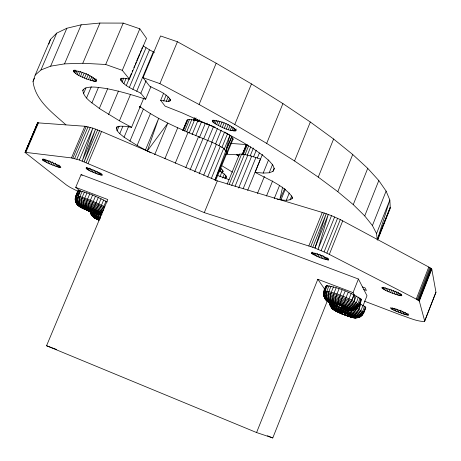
<?xml version="1.0" encoding="UTF-8"?>
<svg xmlns="http://www.w3.org/2000/svg" width="461" height="461" viewBox="0 0 461 461"><rect width="100%" height="100%" fill="white"/><g stroke="black" fill="none" stroke-linecap="round" stroke-linejoin="round"><path stroke-width="0.69" d="M75.437 201.18L75.345 197.043L78.243 190.658C88.5 192.508 98.072 197.343 107.344 201.958M338.414 306.381C337.394 313.728 347.254 312.57 351.368 316.067C357.88 320.493 364.478 313.169 365.273 306.865L359.188 303.424M358.646 306.179L361.338 299.322C350.954 292.562 338.524 287.33 326.313 285.636C318.113 297.806 329.396 304.081 339.503 307.262C348.747 311.745 359.517 312.477 361.338 299.322M96.695 213.725L98.337 214.302L98.377 216.365L99.236 218.543L93.785 217.119L91.912 215.512L90.627 213.403L94.401 214.065L100.567 216.226L100.527 217.972L95.191 216.094L91.912 215.512L94.165 217.621L97.553 219.482C94.488 217.903 90.892 216.013 90.247 212.227L94.228 212.919L94.73 215.131L95.779 216.924L99.029 218.877L93.785 217.119L94.165 217.621L98.81 219.834L99.328 218.583M346.879 309.567L357.771 314.54L360.041 315.958L360.496 316.707C357.033 318.897 352.734 317.877 349.173 316.528L355.201 318.004L358.128 317.462C349.864 312.391 340.316 308.34 330.785 306.709L329.753 304.341L332.341 304.554L336.086 305.614C336.092 307.994 337.216 310.875 339.884 311.227M140.363 107.782L140.173 106.255M355.857 309.031L355.857 308.72C346.257 302.721 335.032 297.91 323.876 296.175L325.754 299.719L327.829 301.442C333.51 301.943 338.685 305.061 343.964 307.141C350.602 310.512 356.094 300.699 354.451 295.126L353.034 292.637L317.819 279.274L256.575 432.545L46.555 345.744L107.77 199.532L75.713 187.362L81.107 174.563L358.428 279.032L367.002 295.755L363.061 305.718M358.024 317.301L356.883 317.704C362.306 317.785 364.53 311.728 365.769 307.395L365.273 306.865M350.331 315.531C355.904 316.425 360.162 309.798 359.119 304.756M276.998 199.135C281.901 199.826 287.583 201.555 292.032 198.743L292.147 196.795C283.066 184.838 267.858 179.49 255.146 172.299L262.43 154.447M340.8 308.369L341.1 311.417L342.972 312.356L343.336 309.314L334.248 306.196L330.174 305.568C333.781 312.206 342.425 313.808 348.96 316.321L343.099 314.321L338.097 311.982M363.741 312.812L365.769 307.395M346.545 309.175C342.437 309.216 333.712 304.571 339.382 307.032M323.945 296.515L323.697 293.882L324.21 290.908C336.426 292.695 348.781 297.99 359.24 304.623L358.698 305.113M100.567 216.226L100.729 215.195L98.337 214.302M80.145 206.58C80.819 206.09 85.844 207.773 83.637 207.709C80.37 207.035 77.016 205.358 75.725 202.074C85.124 203.462 94.056 208.222 102.538 212.509M282.628 187.091L279.775 199.648L284.691 188.595M214.97 179.94L225.706 151.133L229.918 135.361L224.628 131.984L218.94 145.791M101.916 214.722L99.363 214.503L93.877 212.867L97.674 214.325L101.581 214.809L96.574 214.013L89.215 211.282L95.439 196.288M334.19 305.096L334.663 305.268C331.084 303.73 327.546 301.897 325.005 298.935L324.947 298.642C334.865 300.22 344.828 304.485 353.385 309.798L352.06 310.293L349.052 310.178C333.355 304.952 345.416 310.011 350.712 310.305L350.7 310.074C343.48 305.608 335.089 302.013 326.722 300.658L328.912 302.462L336.812 306.19L337.544 303.88M339.261 312.506L340.085 313.036L333.631 309.711L330.785 306.709L332.531 308.882L334.571 310.357L342.154 313.918L342.857 311.705M79.136 190.704C75.863 195.36 74.665 203.641 80.854 206.493M65.9 124.833C52.721 112.801 35.215 100.544 33.042 81.441L35.174 75.114L50.508 39.341L56.72 33.14L66.862 28.242L81.188 24.819L99.91 23.05L123.214 23.102L139.816 28.813L146.523 38.367L129.38 79.096L123.773 78.255L121.946 78.37L120.84 78.831L120.494 79.626C124.804 86.714 133.863 89.388 140.836 93.249L145.659 99.213L150.908 86.697M94.868 217.736L97.265 218.116M75.713 187.362L80.133 190.889C77.748 195.614 75.639 203.555 81.597 206.655M48.872 44.008L50.508 39.341M88.789 210.504L88.61 211.046L89.33 211.357L90.143 209.421L89.215 211.282L80.254 206.903L85.613 209.709L85.193 209.542M96.654 213.944L99.363 214.503L96.222 212.348L89.786 209.386L83.061 206.81L79.01 205.934L80.116 206.937L84.236 209.064L83.124 208.378M342.782 306.536L342.154 308.271L342.788 306.502M347.894 314.264L347.289 315.923L347.79 314.506M364.248 301.091L400.845 315.019C408.561 317.491 416.283 321.392 424.477 321.53L424.702 321.087L419.314 301.102L416.243 299.103L428.782 267.04L340.299 219.574L331.528 215.667L324.204 213.022L217.333 180.873L101.576 131.489L92.811 128.135L84.876 126.251L37.675 122.833L25.125 152.505L66.436 184.999L70.153 187.385L78.387 191.586M417.199 299.61L429.733 267.564L428.782 267.04M418.006 300.071L430.528 268.048L429.733 267.564M418.634 300.48L431.144 268.481L430.528 268.048M419.072 300.826L431.571 268.855L431.144 268.481M419.314 301.102L431.801 269.166L431.571 268.855M424.477 321.53L435.956 292.228L431.801 269.166M424.702 321.087L435.956 292.228M392.42 293.208C409.149 299.201 400.367 293.121 391.182 289.998C374.424 284.011 383.391 290.142 392.42 293.208L393.469 290.539M394.172 293.847L395.227 291.179M395.861 294.423L396.909 291.75M391.746 309.129L390.265 307.815L394.386 308.593L400.609 310.818L406.32 313.376L408.728 315.215L404.551 314.402L395.325 310.898L391.746 309.129L392.271 307.804M397.422 294.913L398.471 292.234M392.749 309.671L393.273 308.346M398.823 295.299L399.606 293.294M393.953 310.265L394.737 308.276M400.01 295.582L400.799 293.571M400.949 295.743L401.468 294.429M395.325 310.898L396.103 308.91M396.817 311.55L397.595 309.556M398.39 312.195L399.174 310.207M399.998 312.823L401.041 310.172M401.594 313.411L402.378 311.423M403.127 313.947L403.905 311.953M404.551 314.402L405.334 312.414M405.824 314.777L406.348 313.445M406.913 315.053L407.432 313.722M407.772 315.22L408.296 313.889M364.276 306.15C363.354 313.682 355.834 320.078 348.787 315.151C338.737 310.149 353.593 316.281 354.261 317.548L358.128 317.462L360.502 316.425M382.451 288.557L382.982 287.22M383.31 289.093L383.834 287.756M384.422 289.71L385.212 287.704M385.753 290.378L386.543 288.373M387.263 291.081L388.053 289.082M388.917 291.801L389.966 289.133M390.651 292.516L391.7 289.848M345.191 291.075L339.296 305.101L333.868 302.848C331.021 298.048 334.536 292.28 336.15 287.739M386.099 191.102L389.833 200.011L390.254 207.335L377.305 240.02L376.533 233.571L372.419 225.55L386.099 191.102L378.804 180.551L367.734 168.351L352.711 154.493L333.603 139.026L310.328 122.021L282.916 103.598L251.464 83.925L216.186 63.22L177.422 41.749L160.578 35.958L143.054 77.679L149.669 86.213C156.89 90.033 165.678 92.897 170.564 99.789L170.484 100.648L168.3 101.472L160.641 100.383L163.678 93.122M348.251 292.332C346.004 296.694 345.168 302.796 340.921 305.793L340.276 305.47L346.182 307.913L349.363 309.896C352.919 310.674 356.814 308.979 358.652 305.833C348.234 299.252 335.965 293.991 323.812 292.188L323.887 292.562M340.258 312.788L340.777 311.475M342.333 308.092L342.765 306.997L340.322 305.539M342.73 308.132L343.163 307.032M341.002 313.175L341.785 311.204M343.318 308.248L343.75 307.153M341.589 313.509L342.108 312.195M341.993 313.78L342.771 311.809M344.073 308.449L344.511 307.349M342.206 313.97L341.324 313.589L342.206 313.97L342.984 312.005M344.984 308.72L345.422 307.625M351.173 293.605C349.029 297.846 347.94 305.101 342.5 306.473M346.015 309.066L346.453 307.965M353.034 292.637L358.428 279.032M376.533 233.571L389.833 200.011L377.369 239.449L390.254 207.335L390.058 208.775L377.709 239.951M343.964 307.141C350.072 307.107 352.008 299.287 353.864 294.844M347.796 314.592L347.26 315.883L348.349 316.292L347.26 315.883L347.94 314.454M347.415 315.768L348.239 314.471M347.721 315.791L348.176 315.871L348.7 314.552M354.123 301.356L356.238 296.014M348.176 315.871L349.496 316.229L350.014 314.903M358.226 297.074C357.206 302.618 351.95 311.192 345.254 307.764M359.77 297.996C358.474 306.698 350.527 312.483 342.765 306.968M360.813 298.757C359.816 304.796 354.826 311.221 348.072 309.515L346.344 308.328M360.018 316.799L362.444 314.707L363.752 312.489L358.871 309.406L360.9 304.272M362.807 305.28C361.603 310.368 357.765 317.71 351.368 316.067M324.544 290.632L326.117 286.684M326.774 285.457C323.236 290.505 322.654 299.097 329.166 301.978C331.995 303.568 335.038 303.056 337.59 304.45L338.599 298.993L342.085 289.86M327.759 285.492C322.366 293.271 325.114 302.641 334.94 303.482L333.868 302.848L334.381 303.286M329.24 285.751C326.29 290.551 324.423 298.999 330.635 302.162M331.171 286.218C328.681 290.862 325.95 298.935 331.684 302.439M256.575 432.545L272.774 437.95L327.477 300.56M333.499 286.886C331.522 291.415 327.944 298.884 332.946 302.814M330.848 303.43L328.912 302.462L329.361 302.623L329.799 301.534M372.419 225.55L364.732 215.915L378.804 180.551M330.549 303.102L330.986 302.007M331.73 303.586L332.168 302.491M332.859 304.076L333.291 302.981M339.042 288.736C337.544 293.363 334.225 298.405 335.637 303.471M333.902 304.548L334.553 302.906M334.824 304.998L335.481 303.35M335.608 305.401L336.259 303.759M336.219 305.752L336.87 304.11M336.639 306.041L337.51 303.851M334.467 305.015L336.87 306.242L337.734 304.064L336.812 306.19M25.044 152.309L71.484 157.921L79.35 160.007L204.292 212.636L312.754 247.269L326.215 213.697L314.938 248.064L326.884 253.147L416.243 299.103M311.659 253.417L311.509 252.72C317.156 253.769 325.218 256.137 328.647 260.004C322.642 259.122 316.816 256.581 311.659 253.417L312.189 252.098M312.23 253.844L312.76 252.519M364.732 215.915L353.259 204.626L337.809 191.684L352.711 154.493M313.036 254.339L313.566 253.02M314.056 254.898L314.851 252.916M315.255 255.503L316.05 253.521M331.528 215.667L318.067 249.274L328.284 214.428L314.938 248.064L312.754 247.269M316.598 256.126L317.658 253.492M318.044 256.76L319.104 254.126M321.167 250.554L334.617 216.947M319.554 257.382L320.614 254.749M321.081 257.976L322.135 255.336M324.135 251.862L337.573 218.26M322.579 258.517L323.634 255.878M323.997 258.996L324.792 257.013M326.884 253.147L340.299 219.574M325.305 259.393L326.094 257.411M326.451 259.704L327.247 257.722M329.321 254.386L342.719 220.848M327.414 259.912L327.938 258.586M328.151 260.01L328.681 258.684M353.259 204.626L367.734 168.351M337.809 191.684L318.257 177.116L333.603 139.026M308.83 245.944L322.285 212.423M310.749 246.572L324.204 213.022M286.333 200.258L289.266 193.009M290.061 199.901L291.675 195.919M292.032 198.743L292.562 197.429M255.146 172.299L263.185 173.082L269.189 172.794L272.699 164.174M269.189 172.794L272.941 171.406L274.278 168.115M266.475 196.052L272.63 180.914M274.22 198.622L279.591 185.374M318.257 177.116L294.544 160.981L310.328 122.021M280.997 199.82L285.319 189.148M238.654 188.036L251.671 156.181L260.442 159.039L247.678 190.324M253.544 156.89L256.27 150.223M243.172 188.733L255.924 157.489M257.319 158.065L259.405 152.96M294.544 160.981L266.683 143.388L282.916 103.598M263.185 173.082L268.527 159.967M257.463 193.487L264.389 176.459M225.948 154.308L226.945 153.957L233.122 139.02L231.664 136.813L229.918 135.361L224.265 149.116M220.035 171.918L221.315 168.801L220.26 167.994M204.292 212.636L217.333 180.873M219.937 176.805L222.623 170.149L221.315 168.801M222.34 173.042L223.107 171.187L222.623 170.149M222.68 178.009L224.305 174.051L219.061 170.374M224.755 178.24L225.838 175.612L224.305 174.051M225.585 178.77L226.391 176.805L225.838 175.612M237.536 155.68L238.055 154.412M227.152 184.204L239.518 154.026L244.434 154.452L251.671 156.181M229.244 184.348L241.645 154.066M242.451 154.21L246.479 144.379M242.273 154.873L246.583 144.351L242.469 154.181M243.339 154.516L247.39 144.627M231.727 185.483L244.434 154.452M245.085 154.475L248.606 145.878M247.194 155.415L250.721 146.794M235.075 186.279L247.805 155.161M250.133 156.002L253.394 148.027M215.114 123.738L212.383 121.474L212.291 120.552C220.663 120.552 230.206 124.505 236.147 130.405L235.969 130.78C228.61 131.264 221.487 127.098 215.114 123.738L216.474 120.448M216.607 124.637L218.237 120.69M218.33 125.571L219.955 121.623M211.789 142.167L217.5 128.319M199.164 173.826L212.164 142.293C187.379 131.955 161.851 122.413 139.902 106.6M220.22 126.498L222.116 121.9M222.231 127.409L224.127 122.805M215.541 143.988L221.24 130.158M203.71 175.174L216.411 144.333L212.164 142.293M224.3 128.262L226.19 123.663M226.363 129.034L228.253 124.435M207.629 177.157L220.3 146.362L216.411 144.333M228.356 129.714L229.981 125.767M221.879 147.52L227.55 133.736M230.229 130.267L231.854 126.314M211.357 178.395L223.723 148.315L220.3 146.362M231.923 130.682L233.278 127.386M266.683 143.388L234.787 124.493L251.464 83.925M233.381 130.947L234.465 128.308M234.568 131.057L235.381 129.074M215.08 179.986L226.478 152.239L223.723 148.315M235.438 130.999L236.257 129.017M226.945 153.957L227.25 153.311L226.852 152.378L232.742 138.046M215.512 180.752L226.881 153.179L226.478 152.239M234.787 124.493L199.077 104.491L216.186 63.22M175.243 163.246L188.036 132.393M193.395 120.402L194.49 117.762M193.516 120.315L194.335 118.339M194.087 120.056L194.905 118.068M189.085 133.212L194.525 120.096L201.434 121.975L212.936 126.285M195.009 120.609L196.109 117.958M196.691 120.747L197.239 119.416M192.07 134.698L197.786 120.897M198.53 121.79L199.354 119.797M195.712 135.799L201.434 121.975M185.771 167.562L198.535 136.698M199.359 137.804L205.358 123.306M206.724 124.303L207.214 123.116M190.059 169.959L203.094 138.421M203.71 138.686L209.427 124.839M212.383 121.474L212.93 120.154M212.965 122.13L213.783 120.148M213.887 122.897L214.976 120.258M194.657 171.849L207.68 140.305M207.802 140.38L213.518 126.527L215.224 127.294M342.788 306.617L342.125 308.225L343.255 308.657L342.679 308.421M154.694 154.694L167.856 123.087L147.284 150.989L137.107 145.486L124.072 137.199L119.756 133.69L117.129 130.745L116.299 128.463L117.134 126.481M164.894 158.699L177.721 127.818M182.798 130.4L187.108 120.021L189.552 119.422L194.525 120.096M182.896 130.475L186.924 120.77M183.403 130.624L187.99 119.566M184.682 131.166L189.552 119.422M186.596 132.03L191.753 119.601M225.706 151.133L231.664 136.813L225.757 151.185L226.852 152.378M199.077 104.491L159.898 83.631L177.422 41.749M137.107 145.486L150.436 113.613M163.701 101.045L166.185 95.093M145.446 150.032L158.682 118.31L147.284 150.989L150.989 152.845M166.277 101.414L168.213 96.775M168.3 101.472L169.688 98.147M169.717 101.213L170.535 99.248M96.58 173.705C113.4 179.294 89.204 167.199 86.069 167.977C87.774 170.835 93.318 172.057 96.58 173.705L97.404 171.74M143.653 98.435L131.558 127.299L119.422 120.805L130.515 94.413M132.866 89.336L149.473 49.828L143.043 45.806M97.928 174.195L98.752 172.23M89.647 193.966C88.333 198.316 84.311 203.647 86.547 208.32L98.331 213.524L101.835 213.241C93.785 209.087 85.262 204.592 76.307 203.22C79.004 207.928 85.026 208.418 89.215 211.282M117.129 130.745L119.059 126.158M84.622 208.948L85.17 207.652M99.167 174.604L99.991 172.639M85.694 209.432L86.512 207.485M100.262 174.926L100.809 173.618M92.511 195.084C91.047 199.567 87.93 204.044 88.097 208.902L96.735 212.936L100.613 212.521L103.604 210.464C94.534 206.107 85.112 200.933 75.137 199.584C75.379 203.215 78.139 206.055 81.286 207.565L81.96 207.894M101.166 175.151L101.72 173.837M86.685 209.899L87.233 208.603M136.727 91.313L153.294 51.863L149.473 49.828M87.573 210.337L88.385 208.395M119.756 133.69L122.822 126.389M88.322 210.735L89.134 208.793M88.91 211.08L89.728 209.144M140.836 93.249L146.074 80.767M98.326 197.539C96.119 201.659 95.197 207.335 91.243 210.251M124.072 137.199L128.492 126.66M94.044 212.821L94.591 211.524M94.401 212.855L94.949 211.559M101.092 198.795C98.948 202.777 97.853 209.588 92.742 210.925M103.65 200.022C101.766 204.165 99.893 211.559 94.13 211.582M129.916 141.17L143.342 109.107M105.915 201.175C104.33 205.687 101.472 213.155 95.364 212.193M76.843 159.183L90.293 127.351M119.422 120.805L99.328 108.473L107.661 88.737M79.35 160.007L92.811 128.135L82.208 161.039L95.56 129.097L84.15 161.782L97.605 129.869M129.38 79.096L122.292 70.349L139.816 28.813M120.494 79.626L121.047 78.307M86.132 162.577L99.588 130.659M120.897 80.727L122.004 78.105M122.038 82.098L123.692 78.174M108.589 114.478L118.483 91.001M88.126 163.407L101.576 131.489M86.207 168.628L86.766 167.314M86.749 169.037L87.302 167.723M78.243 190.658C74.768 195.389 74.019 203.779 80.37 206.453M87.515 169.527L88.068 168.213M123.871 83.695L126.107 78.393M88.483 170.074L89.313 168.109M75.863 196.202L76.134 195.671L78.376 196L80.496 190.969M89.624 170.674L90.448 168.709M126.343 85.469L129.126 78.854M129.685 77.534L131.35 73.57M132.186 71.588L132.745 70.262M133.857 67.617L134.693 65.635M135.252 64.315L136.081 62.333M136.64 61.008L139.7 53.735M140.259 52.416L141.095 50.433M141.648 49.108L142.484 47.126M82.283 191.442C79.788 195.827 77.091 203.531 82.565 206.926M90.898 171.296L91.727 169.331M92.275 171.93L93.105 169.965M84.455 192.116C82.45 196.392 78.946 203.526 83.741 207.3M129.374 87.365L146.022 47.788M93.71 172.558L94.534 170.593M95.156 173.152L95.986 171.192M86.933 192.969C85.308 197.256 81.828 202.754 84.582 207.341L86.547 208.32L83.061 206.81L84.582 207.341M86.432 78.981L94.77 81.418L96.384 81.326L96.637 80.594C90.489 75.108 81.891 71.219 73.656 70.689L73.385 70.994C76.157 75.293 82.012 76.757 86.432 78.981L88.391 74.365M51.229 164.519L58.518 167.176L60.731 167.545L60.852 167.17C55.988 163.58 50.093 161.529 44.394 159.627C37.41 158.25 50.22 164.277 51.229 164.519L52.347 161.874M99.328 108.473C93.335 103.356 84.179 99.075 82.796 90.552L83.36 89.232M88.408 79.724L90.085 75.765M52.859 165.194L53.701 163.206M83.453 93.831L85.953 87.947M90.281 80.358L91.958 76.399M54.45 165.81L55.574 163.165M91.998 80.859L93.399 77.557M55.954 166.358L56.795 164.375M93.508 81.217L94.632 78.572M57.325 166.819L58.167 164.831M86.541 98.003L91.29 86.801M94.77 81.418L95.888 78.768M58.518 167.176L59.365 165.188M95.738 81.453L96.58 79.465M59.509 167.418L60.057 166.121M35.174 75.114L40.948 69.968L50.641 66.171L64.523 63.877L82.813 63.261L105.696 64.482L123.214 23.102M91.9 102.93L98.521 87.285M71.484 157.921L84.876 126.251M72.85 158.129L86.265 126.395M74.653 158.549L88.086 126.763M342.154 313.918L342.972 311.993M73.472 71.449L74.025 70.147M73.91 72.043L74.74 70.089M74.676 72.757L75.806 70.107M75.76 73.564L76.889 70.919M77.12 74.446L78.526 71.144M82.813 63.261L99.91 23.05M42.545 160.048L43.098 158.751M78.722 75.374L80.404 71.415M43.201 160.52L43.755 159.224M44.118 161.079L44.942 159.131M80.502 76.319L82.185 72.36M45.247 161.707L46.094 159.719M82.421 77.252L84.104 73.299M46.567 162.387L47.408 160.399M48.03 163.096L49.154 160.451M84.421 78.151L86.38 73.535M49.604 163.811L50.445 161.828M40.948 69.968L56.72 33.14M50.641 66.171L66.862 28.242M25.148 152.188L37.675 122.833M25.125 152.505L37.56 122.983M25.441 152.147L37.975 122.77M25.902 152.193L38.453 122.787M64.523 63.877L81.188 24.819M33.042 81.441L34.448 78.163M349.092 314.932C353.443 315.186 355.644 310.391 357.24 307.078M232.793 139.718L233.122 139.02M226.57 153.83L226.881 153.179M222.755 171.884L223.107 171.187M272.941 171.406L274.255 168.916L273.01 165.355L269.155 160.78L262.701 155.288L253.763 149.018L242.538 142.126L229.319 134.831L214.486 127.34L181.853 112.761L165.113 106.145L160.641 100.383M225.965 177.606L226.391 176.805M351.743 300.192L354.451 295.126M352.181 316.528L353.316 316.816L352.786 316.816L354.261 317.548L353.95 317.802L353.166 317.404L355.546 317.934L352.169 315.641L344.926 312.437L337.25 309.636L332.49 308.657L333.551 309.406L337.832 310.293L344.615 312.979L346.344 309.343L344.713 308.703M349.023 310.449L346.931 313.261L346.176 313.647L345.6 313.405M77.022 195.729L80.133 190.889M116.299 128.463L117.342 126.925L120.269 126.193L125.04 126.314L131.558 127.299M353.535 309.763L360.969 313.526L362.427 315.019L361.032 316.039L361.539 315.641L360.11 314.494L352.262 310.564C351.144 312.12 349.83 314.252 347.692 314.298M81.632 207.709L82.369 206.787M82.796 90.552L84.68 88.287C91.416 85.873 98.66 87.567 105.529 88.397C119.169 90.961 132.486 94.914 145.659 99.213M345.398 314.615L344.891 315.03L341.324 313.589M355.373 309.147C352.337 310.939 348.568 310.397 345.364 309.268L348.608 310.115L351.668 310.386L352.054 310.04C344.137 305.136 334.928 301.194 325.754 299.719L326.255 300.411M336.87 306.242L335.96 305.856L343.243 308.461M342.442 307.769L341.503 308.034M93.041 212.216L92.102 212.446L84.853 209.19M75.345 197.043L75.731 196.887C85.734 198.818 95.087 203.439 104.192 207.899M75.333 200.852C84.916 202.166 93.963 207.122 102.676 211.305M329.586 303.39L329.961 302.94L330.566 305.453L331.903 307.654L334.484 309.78L339.279 311.382L340.414 311.492L339.394 310.812L341.1 311.417M365.216 307.844L365.746 307.723M362.646 314.074L363.187 313.653L361.695 312.443L356.059 309.492M358.9 317.393L359.355 317.035L358.917 316.592L355.103 314.39L343.336 309.314M98.331 213.524L97.801 213.627L97.092 213.068L97.404 212.982L96.407 212.752M329.166 301.978L329.834 302.007M334.847 309.93L338.501 310.772M347.934 309.757L346.424 309.55M347.277 309.763L348.291 309.7M353.939 317.237L352.746 317.404L353.95 317.802L350.389 316.903L351.276 317.231M98.493 214.123L97.519 214.169L98.746 214.515M98.251 213.967L101.869 214.474L101.449 214.071L98.251 213.967L99.092 214.572L97.404 214.111M337.798 306.617L335.96 305.856M225.821 154.176L239.789 154.942M89.33 211.357L88.61 211.046L95.485 213.495M230.944 143.423L246.623 144.593M353.305 309.677L354.665 309.354C345.543 303.672 334.899 299.114 324.313 297.449L325.489 299.391M348.234 309.752L349.375 310.103L347.801 309.763L349.363 309.896M353.166 317.404L354.261 317.548M80.116 206.937L80.542 207.012L79.01 205.934L80.07 206.649L79.448 206.488M343.128 314.327L346.424 315.405M100.504 217.16L94.73 215.131L91.186 214.503L92.384 216.128L95.22 218.128L93.785 217.119L94.787 217.794L94.165 217.621M347.191 308.818L349.023 309.562M353.662 317.427L354.601 317.681L351.409 317.174M352.221 317.364L354.509 317.929L356.849 317.692C349.202 313.007 340.379 309.268 331.563 307.746L332.813 308.916M78.376 196L90.391 200.149L104.756 206.735M326.768 300.906L329.99 302.94M332.531 308.882L338.702 312.408M98.977 213.967L97.801 213.627L98.51 214.169L98.164 214.042M339.296 305.101L341.273 305.683L337.504 304.168M344.615 312.979L346.516 313.549L342.892 312.091M327.869 301.661L328.895 301.978L328.117 301.356L329.292 301.967L328.791 301.828L329.073 302.237L327.829 301.442L328.895 301.978M333.585 309.608L334.577 309.919L333.839 309.331L334.968 309.919L334.484 309.78L334.744 310.161L333.551 309.406L334.577 309.919M349.496 316.229L352.878 317.399M96.044 213.691L97.029 214.008M349.536 316.511L350.688 316.897M347.796 316.073L349.905 316.811M97.905 214.163L100.631 214.711L97.144 212.319L89.97 209.012L82.479 206.148L77.972 205.174L80.07 206.649M93.744 213.063L95.248 213.587L94.511 213.293M99.236 218.543L97.213 217.39L96.435 215.685L96.147 213.535M105.696 64.482L122.292 70.349M143.054 77.679L159.898 83.631M346.66 315.693L348.349 316.292M217.027 175.226L229.129 179.669M94.367 213.109L91.261 211.922M46.555 345.744L56.547 349.467M100.043 218.41C98.654 217.627 89.509 214.797 94.787 217.794M362.484 286.949L365.118 287.941L366.397 290.488L363.798 289.502M95.248 213.587L91.727 212.285L92.102 212.446M342.154 308.271L339.671 307.349M347.289 315.923L344.891 315.03M99.951 219.021L97.767 218.024L98.406 218.491M344.102 308.887L344.868 309.187M95.681 213.668L96.574 214.013M333.217 304.612L327.932 301.799L326.388 299.996L327.241 300.486M335.775 305.58L337.314 306.213M341.146 313.319L342.46 313.86M331.932 303.995L330.381 303.125M267.455 435.754L272.774 437.95M89.1 209.334L89.676 209.576M337.469 311.82L335.971 310.973M96.153 218.652L98.723 220.064L96.804 219.154M86.72 210.032L90.621 211.668L90.206 211.691M351.196 310.103L352.262 310.564M336.432 311.284L333.943 309.556M83.009 208.453L81.574 207.606M335.614 310.818L333.925 309.925M331.995 303.908L333.81 304.733M97.634 219.384L98.735 219.903M98.135 219.811L99.127 220.272M153.294 51.863L154.458 52.421M356.589 308.294L358.871 309.406M86.242 207.963L88.097 208.902M95.611 218.001L94.234 217.269L96.556 218.958L94.793 218.041M95.11 217.627L92.217 215.425L90.615 212.118M103.806 209.156C94.764 204.69 85.464 200.109 75.518 198.155L75.137 198.305L75.247 199.93M335.493 309.965C332.784 308.766 331.033 305.937 330.865 303.015M328.232 302.007L329.361 302.623M95.594 217.684L92.88 215.494L91.416 212.198M336.276 310.132L333.695 307.942L332.341 304.554M96.32 217.846L93.883 215.719L92.632 212.469M221.528 165.528L232.546 172.189M236.453 154.683L238.844 156.17M337.285 310.397L335.095 308.311L334.041 304.998M91.704 215.178L92.528 215.736M101.449 214.071C93.883 209.813 85.613 205.692 77.062 204.263L77.604 204.943M81.107 174.563L82.196 175.48M75.829 202.385L76.901 203.958M91.18 214.123L90.627 213.403M90.247 212.227L90.829 212.994M90.661 211.806L90.131 211.317L90.321 212.521M330.716 306.311L330.226 305.856L329.529 303.073M330.324 305.13L329.753 304.341M331.286 307.406L332.024 308.386M317.819 279.274L324.97 289.589M140.392 107.217L139.919 106.451L139.954 107.419M77.851 190.831L77.961 191.211M140.04 106.312L140.253 107.292M323.714 295.207L323.645 294.856C335.256 296.63 346.96 301.65 356.935 307.902L356.428 308.351L357.874 306.934C347.623 300.48 335.568 295.317 323.622 293.513L323.697 293.882M326.313 285.636L326.376 286.027"/></g></svg>
